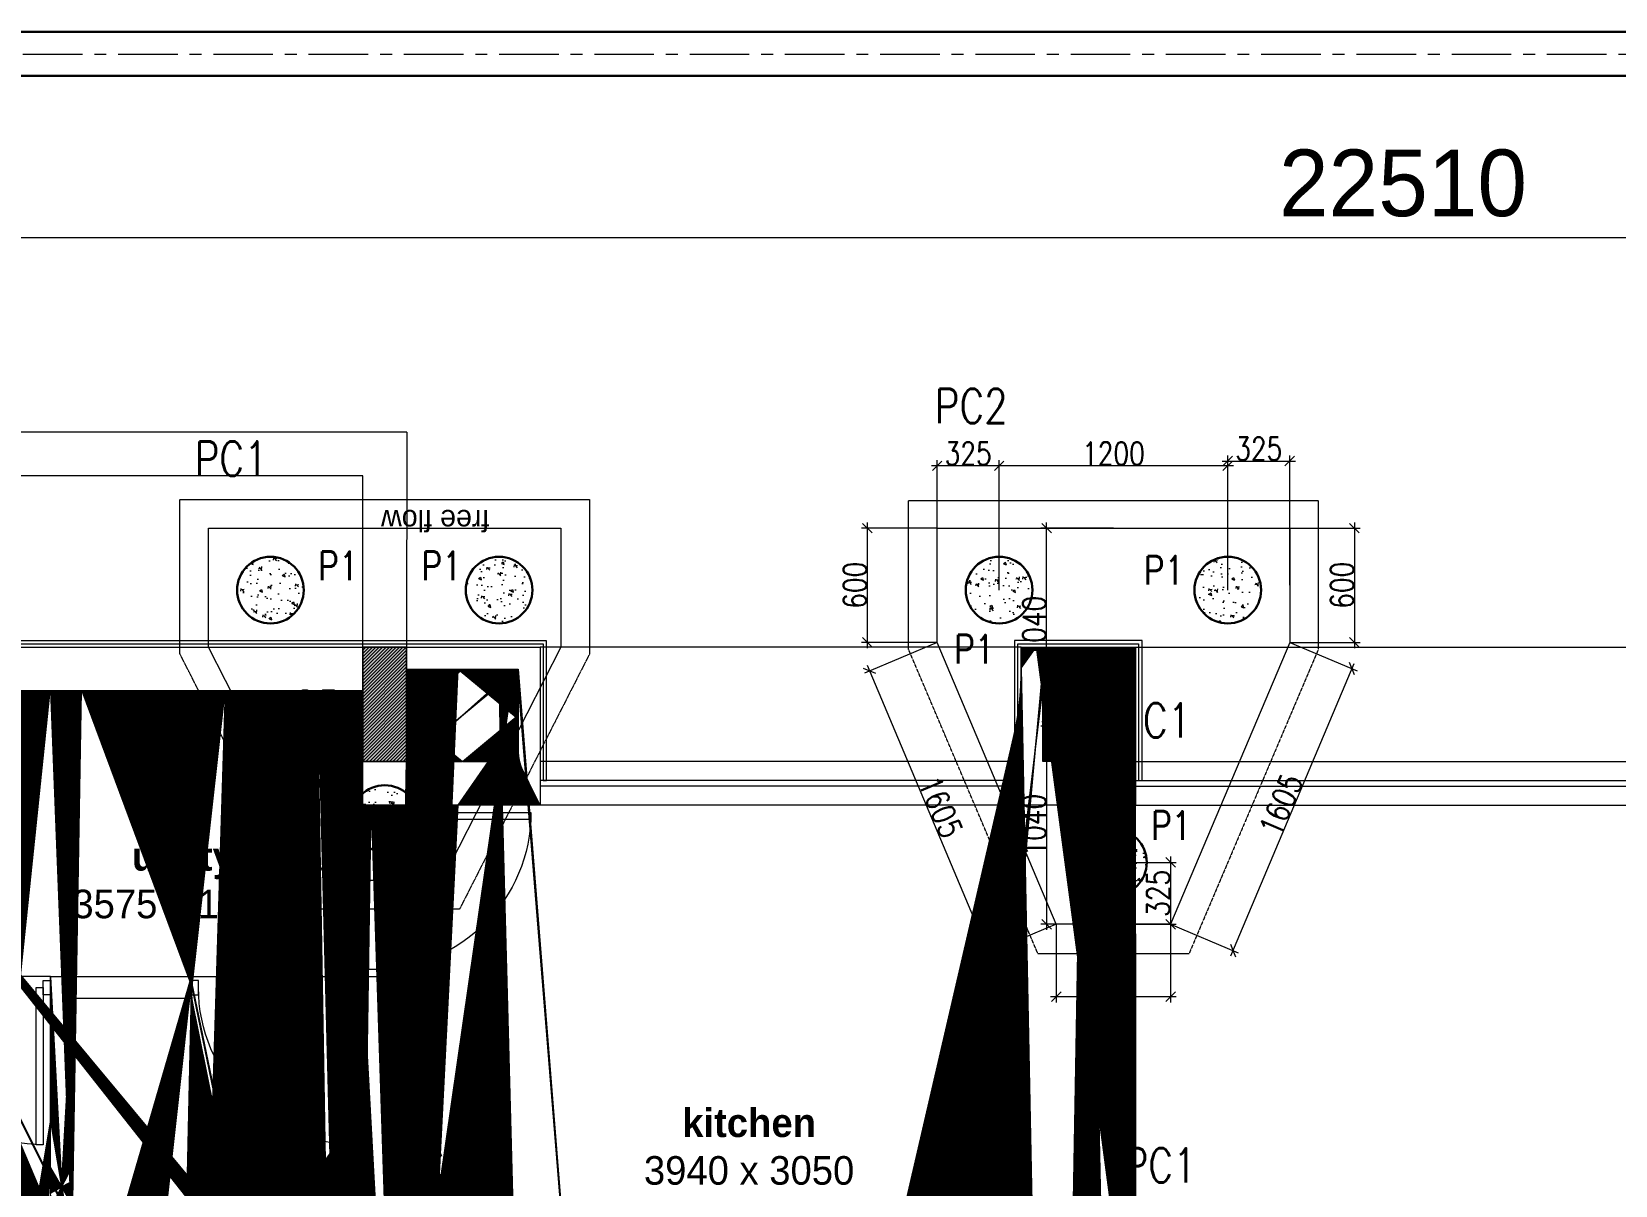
# Model space of a CAD drawing. Header units: metres. Extents: x 5205117 to 5948571, y 646915 to 1143748.
# Drawn here: x 5417363 to 5425676, y 921470 to 927528 of the extents above; entities that cross this region are included whole.
import ezdxf

# ---------------------------------------------------------------- set-up
doc = ezdxf.new("R2010")
doc.units = ezdxf.units.M
doc.header["$MEASUREMENT"] = 0
doc.header["$PDMODE"] = 35
doc.header["$PDSIZE"] = 10
for name, pattern in [('CENTER', [2, 1.25, -0.25, 0.25, -0.25]), ('DASHED', [0.75, 0.5, -0.25]), ('DOT2', [0.125, 0, -0.125]), ('HIDDEN', [0.375, 0.25, -0.125])]:
    doc.linetypes.add(name, pattern=pattern)
doc.layers.get('0').update_dxf_attribs({"color": 1, "linetype": 'DASHED', "lineweight": 30})
for name, color, linetype, lineweight in [('A-Center line', 1, 'CENTER', 9), ('PLOT', 7, 'Continuous', 5), ('plot 5', 7, 'Continuous', 30), ('road ht', 8, 'Continuous', 5), ('S-C-0-UP TO F.F', 6, 'Continuous', 20), ('S-FOUND-EXCAVATION', 253, 'HIDDEN', 0), ('S-FOUND-FOOTING', 7, 'Continuous', 15), ('S-PILE', 96, 'Continuous', 30), ('S-TEXT', 7, 'Continuous', 0), ('S-TEXT COL.', 1, 'Continuous', 0), ('S-TEXT PILE', 7, 'Continuous', 0)]:
    doc.layers.add(name, color=color, linetype=linetype, lineweight=lineweight)
doc.layers.add('A-GF', color=8, linetype='Continuous', lineweight=0, transparency=0.5)
doc.styles.add('C-ROOM', font='arial.ttf')
doc.styles.add('CENTURY GOTHIC', font='GOTHIC.TTF')
doc.styles.add('SETU 1', font='romans.shx', dxfattribs={"width": 0.8})
doc.styles.get("Standard").update_dxf_attribs({"font": 'GOTHIC.TTF'})
doc.dimstyles.new('A-DIM 100', dxfattribs={"dimscale": 100, "dimtxt": 2.5, "dimasz": 1.5, "dimexe": 1, "dimexo": 1, "dimgap": 0.5, "dimtad": 1, "dimdec": 0, "dimrnd": 5, "dimzin": 3, "dimdsep": 46, "dimtxsty": 'C-ROOM', "dimblk1": 'ARCHTICK', "dimblk2": 'ARCHTICK', "dimsah": 1, "dimcen": 1.5, "dimdle": 1, "dimclrd": 256, "dimclre": 256, "dimclrt": 256, "dimadec": 0, "dimazin": 0, "dimtfac": 0.6, "dimtdec": 0, "dimtofl": 0, "dimtmove": 1, "dimatfit": 3, "dimfxl": 1, "dimtolj": 1, "dimtzin": 0, "dimlwd": -1, "dimlwe": -1, "dimarcsym": 0})
doc.dimstyles.get("Standard").update_dxf_attribs({"dimtxt": 2, "dimasz": 1, "dimexe": 0, "dimexo": 0, "dimgap": 0.1, "dimtad": 1, "dimdsep": 46, "dimtxsty": 'Standard', "dimblk": 'OBLIQUE', "dimcen": 0.1, "dimclrd": 256, "dimclre": 256, "dimclrt": 256, "dimadec": 0, "dimazin": 0, "dimtfac": 1, "dimtofl": 0, "dimtmove": 1, "dimatfit": 2, "dimldrblk": 'OPEN90', "dimfxl": 1, "dimtolj": 1, "dimtzin": 0, "dimlwd": -1, "dimlwe": -1, "dimarcsym": 0})

# ---------------------------------------------------------------- blocks, each defined once
blk = doc.blocks.new('P2')
at = {"layer": 'S-PILE', "lineweight": 0}
h = blk.add_hatch(dxfattribs=at)
h.set_pattern_fill('AR-CONC', color=256, scale=20)
edge = h.paths.add_edge_path()
edge.add_arc((0, 0), 175, 0, 360)
at = {"layer": 'S-PILE'}
blk.add_circle((0, 0), 175, dxfattribs=at)
blk = doc.blocks.new('_Oblique')
at = {"color": 0, "linetype": 'ByBlock', "lineweight": -2}
blk.add_line((-0.5, -0.5), (0.5, 0.5), dxfattribs=at)
blk = doc.blocks.new('*D438')
at = {"layer": 'Defpoints', "color": 0, "transparency": 16777216}
for p in [(5183456, 979214.1), (5183101.6, 979064.4), (5184081, 977734)]:
    blk.add_point(p, dxfattribs=at)
at = {"layer": 'S-TEXT', "color": 9, "transparency": 16777216}
for p, q in [((5183456, 979214.1), (5183073.9, 979052.8)), ((5184081, 977734), (5183698.9, 977572.6))]:
    blk.add_line(p, q, dxfattribs=at)
at = {"layer": 'S-TEXT', "transparency": 16777216}
blk.add_line((5183738.2, 977556.7), (5183089.9, 979092.1), dxfattribs=at)
at = {"layer": 'S-TEXT', "transparency": 16777216, "xscale": 50, "yscale": 50, "zscale": 50}
for p, rotation in [((5183101.6, 979064.4), 112.8923106660131), ((5183726.6, 977584.3), 292.8923106660131)]:
    blk.add_blockref('_Oblique', p, dxfattribs=dict(at, rotation=rotation))
at = {"layer": 'S-TEXT', "color": 0, "lineweight": 0, "transparency": 16777216, "insert": (5183474, 978349.7), "char_height": 120, "attachment_point": 5, "rotation": 292.89231, "style": 'SETU 1'}
blk.add_mtext('\\A1;1605', dxfattribs=at)
blk = doc.blocks.new('*D439')
at = {"layer": 'Defpoints', "color": 0, "transparency": 16777216}
for p in [(5185306, 979214.1), (5185633.1, 979076), (5184681, 977734)]:
    blk.add_point(p, dxfattribs=at)
at = {"layer": 'S-TEXT', "color": 9, "transparency": 16777216}
for p, q in [((5185306, 979214.1), (5185660.7, 979064.3)), ((5184681, 977734), (5185035.7, 977584.2))]:
    blk.add_line(p, q, dxfattribs=at)
at = {"layer": 'S-TEXT', "transparency": 16777216}
blk.add_line((5184996.4, 977568.2), (5185644.8, 979103.6), dxfattribs=at)
at = {"layer": 'S-TEXT', "transparency": 16777216, "xscale": 50, "yscale": 50, "zscale": 50}
for p, rotation in [((5185633.1, 979076), 67.10769020759392), ((5185008.1, 977595.9), 247.1076902075939)]:
    blk.add_blockref('_Oblique', p, dxfattribs=dict(at, rotation=rotation))
at = {"layer": 'S-TEXT', "color": 0, "lineweight": 0, "transparency": 16777216, "insert": (5185260.7, 978361.2), "char_height": 120, "attachment_point": 5, "rotation": 67.10769, "style": 'SETU 1'}
blk.add_mtext('\\A1;1605', dxfattribs=at)
blk = doc.blocks.new('*D440')
at = {"layer": 'Defpoints', "color": 0, "transparency": 16777216}
for p in [(5184081, 977734), (5184681, 977734), (5184081, 977353.3)]:
    blk.add_point(p, dxfattribs=at)
at = {"layer": 'S-TEXT', "color": 9, "transparency": 16777216}
for p, q in [((5184081, 977734), (5184081, 977323.3)), ((5184681, 977734), (5184681, 977323.3))]:
    blk.add_line(p, q, dxfattribs=at)
at = {"layer": 'S-TEXT', "transparency": 16777216}
blk.add_line((5184711, 977353.3), (5184051, 977353.3), dxfattribs=at)
at = {"layer": 'S-TEXT', "transparency": 16777216, "xscale": 50, "yscale": 50, "zscale": 50, "rotation": 180}
blk.add_blockref('_Oblique', (5184081, 977353.3), dxfattribs=at)
at = {"layer": 'S-TEXT', "transparency": 16777216, "xscale": 50, "yscale": 50, "zscale": 50}
blk.add_blockref('_Oblique', (5184681, 977353.3), dxfattribs=at)
at = {"layer": 'S-TEXT', "color": 0, "lineweight": 0, "transparency": 16777216, "insert": (5184381, 977418.3), "char_height": 120, "attachment_point": 5, "style": 'SETU 1'}
blk.add_mtext('\\A1;600', dxfattribs=at)
blk = doc.blocks.new('*D429')
at = {"layer": 'Defpoints', "color": 0, "transparency": 16777216}
for p in [(5183781, 980141.3), (5183781, 979489), (5184981, 979489)]:
    blk.add_point(p, dxfattribs=at)
at = {"layer": 'S-TEXT', "color": 9, "transparency": 16777216}
for p, q in [((5183781, 979489), (5183781, 980171.3)), ((5184981, 979489), (5184981, 980171.3))]:
    blk.add_line(p, q, dxfattribs=at)
at = {"layer": 'S-TEXT', "transparency": 16777216}
blk.add_line((5185011, 980141.3), (5183751, 980141.3), dxfattribs=at)
at = {"layer": 'S-TEXT', "transparency": 16777216, "xscale": 50, "yscale": 50, "zscale": 50}
for p, rotation in [((5183781, 980141.3), 180.0000000000222), ((5184981, 980141.3), 2.222222406089713e-11)]:
    blk.add_blockref('_Oblique', p, dxfattribs=dict(at, rotation=rotation))
at = {"layer": 'S-TEXT', "color": 0, "lineweight": 0, "transparency": 16777216, "insert": (5184381, 980206.3), "char_height": 120, "attachment_point": 5, "style": 'SETU 1'}
blk.add_mtext('\\A1;1200', dxfattribs=at)
blk = doc.blocks.new('*D441')
at = {"layer": 'Defpoints', "color": 0, "transparency": 16777216}
for p in [(5185306, 979814.1), (5185306, 979214.1), (5185645.9, 979214.1)]:
    blk.add_point(p, dxfattribs=at)
at = {"layer": 'S-TEXT', "transparency": 16777216}
blk.add_line((5185645.9, 979844.1), (5185645.9, 979184.1), dxfattribs=at)
at = {"layer": 'S-TEXT', "color": 9, "transparency": 16777216}
for p, q in [((5185306, 979814.1), (5185675.9, 979814.1)), ((5185306, 979214.1), (5185675.9, 979214.1))]:
    blk.add_line(p, q, dxfattribs=at)
at = {"layer": 'S-TEXT', "transparency": 16777216, "xscale": 50, "yscale": 50, "zscale": 50}
for p, rotation in [((5185645.9, 979814.1), 90), ((5185645.9, 979214.1), 270)]:
    blk.add_blockref('_Oblique', p, dxfattribs=dict(at, rotation=rotation))
at = {"layer": 'S-TEXT', "color": 0, "lineweight": 0, "transparency": 16777216, "insert": (5185580.9, 979514.1), "char_height": 120, "attachment_point": 5, "rotation": 90, "style": 'SETU 1'}
blk.add_mtext('\\A1;600', dxfattribs=at)
blk = doc.blocks.new('*D442')
at = {"layer": 'Defpoints', "color": 0, "transparency": 16777216}
for p in [(5183456, 979814.1), (5183089, 979214.1), (5183456, 979214.1)]:
    blk.add_point(p, dxfattribs=at)
at = {"layer": 'S-TEXT', "transparency": 16777216}
blk.add_line((5183089, 979844.1), (5183089, 979184.1), dxfattribs=at)
at = {"layer": 'S-TEXT', "color": 9, "transparency": 16777216}
for p, q in [((5183456, 979814.1), (5183059, 979814.1)), ((5183456, 979214.1), (5183059, 979214.1))]:
    blk.add_line(p, q, dxfattribs=at)
at = {"layer": 'S-TEXT', "transparency": 16777216, "xscale": 50, "yscale": 50, "zscale": 50}
for p, rotation in [((5183089, 979814.1), 90), ((5183089, 979214.1), 270)]:
    blk.add_blockref('_Oblique', p, dxfattribs=dict(at, rotation=rotation))
at = {"layer": 'S-TEXT', "color": 0, "lineweight": 0, "transparency": 16777216, "insert": (5183024, 979514.1), "char_height": 120, "attachment_point": 5, "rotation": 90, "style": 'SETU 1'}
blk.add_mtext('\\A1;600', dxfattribs=at)
blk = doc.blocks.new('*D443')
at = {"layer": 'Defpoints', "color": 0, "transparency": 16777216}
for p in [(5184030.3, 979814.1), (5184381, 979814.1), (5184381, 978774)]:
    blk.add_point(p, dxfattribs=at)
at = {"layer": 'S-TEXT', "transparency": 16777216}
blk.add_line((5184030.3, 978744), (5184030.3, 979844.1), dxfattribs=at)
at = {"layer": 'S-TEXT', "color": 9, "transparency": 16777216}
for p, q in [((5184381, 979814.1), (5184000.3, 979814.1)), ((5184381, 978774), (5184000.3, 978774))]:
    blk.add_line(p, q, dxfattribs=at)
at = {"layer": 'S-TEXT', "transparency": 16777216, "xscale": 50, "yscale": 50, "zscale": 50}
for p, rotation in [((5184030.3, 979814.1), 90), ((5184030.3, 978774), 270)]:
    blk.add_blockref('_Oblique', p, dxfattribs=dict(at, rotation=rotation))
at = {"layer": 'S-TEXT', "color": 0, "lineweight": 0, "transparency": 16777216, "insert": (5183965.3, 979294), "char_height": 120, "attachment_point": 5, "rotation": 90, "style": 'SETU 1'}
blk.add_mtext('\\A1;1040', dxfattribs=at)
blk = doc.blocks.new('*D444')
at = {"layer": 'Defpoints', "color": 0, "transparency": 16777216}
for p in [(5184381, 978774), (5184030.3, 977734), (5184381, 977734)]:
    blk.add_point(p, dxfattribs=at)
at = {"layer": 'S-TEXT', "color": 9, "transparency": 16777216}
for p, q in [((5184381, 978774), (5184000.3, 978774)), ((5184381, 977734), (5184000.3, 977734))]:
    blk.add_line(p, q, dxfattribs=at)
at = {"layer": 'S-TEXT', "transparency": 16777216}
blk.add_line((5184030.3, 978804), (5184030.3, 977704), dxfattribs=at)
at = {"layer": 'S-TEXT', "transparency": 16777216, "xscale": 50, "yscale": 50, "zscale": 50}
for p, rotation in [((5184030.3, 978774), 90), ((5184030.3, 977734), 270)]:
    blk.add_blockref('_Oblique', p, dxfattribs=dict(at, rotation=rotation))
at = {"layer": 'S-TEXT', "color": 0, "lineweight": 0, "transparency": 16777216, "insert": (5183965.3, 978254), "char_height": 120, "attachment_point": 5, "rotation": 90, "style": 'SETU 1'}
blk.add_mtext('\\A1;1040', dxfattribs=at)
blk = doc.blocks.new('*D445')
at = {"layer": 'Defpoints', "color": 0, "transparency": 16777216}
for p in [(5185306, 980166.3), (5184981, 979489), (5185306, 979514)]:
    blk.add_point(p, dxfattribs=at)
at = {"layer": 'S-TEXT', "transparency": 16777216}
blk.add_line((5184951, 980166.3), (5185336, 980166.3), dxfattribs=at)
at = {"layer": 'S-TEXT', "color": 9, "transparency": 16777216}
for p, q in [((5184981, 979489), (5184981, 980196.3)), ((5185306, 979514), (5185306, 980196.3))]:
    blk.add_line(p, q, dxfattribs=at)
at = {"layer": 'S-TEXT', "transparency": 16777216, "xscale": 50, "yscale": 50, "zscale": 50, "rotation": 180}
blk.add_blockref('_Oblique', (5184981, 980166.3), dxfattribs=at)
at = {"layer": 'S-TEXT', "transparency": 16777216, "xscale": 50, "yscale": 50, "zscale": 50}
blk.add_blockref('_Oblique', (5185306, 980166.3), dxfattribs=at)
at = {"layer": 'S-TEXT', "color": 0, "lineweight": 0, "transparency": 16777216, "insert": (5185143.5, 980231.3), "char_height": 120, "attachment_point": 5, "style": 'SETU 1'}
blk.add_mtext('\\A1;325', dxfattribs=at)
blk = doc.blocks.new('*D430')
at = {"layer": 'Defpoints', "color": 0, "transparency": 16777216}
for p in [(5183456, 980141.3), (5183456, 979489), (5183781, 979489)]:
    blk.add_point(p, dxfattribs=at)
at = {"layer": 'S-TEXT', "color": 9, "transparency": 16777216}
for p, q in [((5183456, 979489), (5183456, 980171.3)), ((5183781, 979489), (5183781, 980171.3))]:
    blk.add_line(p, q, dxfattribs=at)
at = {"layer": 'S-TEXT', "transparency": 16777216}
blk.add_line((5183811, 980141.3), (5183426, 980141.3), dxfattribs=at)
at = {"layer": 'S-TEXT', "transparency": 16777216, "xscale": 50, "yscale": 50, "zscale": 50, "rotation": 180}
blk.add_blockref('_Oblique', (5183456, 980141.3), dxfattribs=at)
at = {"layer": 'S-TEXT', "transparency": 16777216, "xscale": 50, "yscale": 50, "zscale": 50}
blk.add_blockref('_Oblique', (5183781, 980141.3), dxfattribs=at)
at = {"layer": 'S-TEXT', "color": 0, "lineweight": 0, "transparency": 16777216, "insert": (5183618.5, 980206.3), "char_height": 120, "attachment_point": 5, "style": 'SETU 1'}
blk.add_mtext('\\A1;325', dxfattribs=at)
blk = doc.blocks.new('*D446')
at = {"layer": 'Defpoints', "color": 0, "transparency": 16777216}
for p in [(5184381, 978059), (5184381, 977734), (5184681, 977734)]:
    blk.add_point(p, dxfattribs=at)
at = {"layer": 'S-TEXT', "transparency": 16777216}
blk.add_line((5184681, 978089), (5184681, 977704), dxfattribs=at)
at = {"layer": 'S-TEXT', "color": 9, "transparency": 16777216}
for p, q in [((5184381, 978059), (5184711, 978059)), ((5184381, 977734), (5184711, 977734))]:
    blk.add_line(p, q, dxfattribs=at)
at = {"layer": 'S-TEXT', "transparency": 16777216, "xscale": 50, "yscale": 50, "zscale": 50}
for p, rotation in [((5184681, 978059), 90), ((5184681, 977734), 270)]:
    blk.add_blockref('_Oblique', p, dxfattribs=dict(at, rotation=rotation))
at = {"layer": 'S-TEXT', "color": 0, "lineweight": 0, "transparency": 16777216, "insert": (5184616, 977896.5), "char_height": 120, "attachment_point": 5, "rotation": 90, "style": 'SETU 1'}
blk.add_mtext('\\A1;325', dxfattribs=at)
blk = doc.blocks.new('sddsd')
at = {"layer": 'A-GF', "ltscale": 5}
h = blk.add_hatch(dxfattribs=at)
h.set_pattern_fill('ANSI32', color=256, scale=500, angle=180)
h.set_pattern_definition([(225, (-92086973452.32, 17657795653.27), (132.58252147248, -132.58252147248), []), (225, (-92086973540.71, 17657795653.27), (132.58252147248, -132.58252147248), [])])
h.paths.add_polyline_path([(5197041, 975079), (5197041, 974844), (5197526, 974844), (5197526, 975079)], flags=16)
h.paths.add_polyline_path([(5197041, 971249), (5197041, 971484), (5197526, 971484), (5197526, 971249)], flags=16)
h.paths.add_polyline_path([(5196926, 975309), (5196926, 974729), (5197526, 974729), (5197526, 973336.5), (5196811, 973336.5), (5196811, 973221.5), (5195391, 973221.5), (5195391, 973336.5), (5194456, 973336.5), (5194456, 975194), (5196026, 975194), (5196026, 975309), (5194226, 975309), (5194226, 971019), (5196026, 971019), (5196026, 971134), (5194456, 971134), (5194456, 972991.5), (5195391, 972991.5), (5195391, 973106.5), (5196811, 973106.5), (5196811, 972991.5), (5197526, 972991.5), (5197526, 971599), (5196926, 971599), (5196926, 971019), (5197756, 971019), (5197756, 975309)])
h.paths.add_polyline_path([(5182441, 969879), (5183366, 969879), (5183366, 970109), (5182441, 970109), (5182441, 971934), (5183366, 971934), (5183366, 972049), (5182441, 972049), (5182441, 973049), (5183066, 973049), (5183066, 973279), (5182211, 973279), (5182211, 968664), (5182441, 968664)], flags=17)
h.paths.add_polyline_path([(5175016, 975564.2), (5175016, 975309), (5174531, 975309), (5174531, 975564.2)], flags=16)
h.paths.add_polyline_path([(5182441, 967739), (5182441, 967369), (5184266, 967369), (5184266, 973279), (5184496, 973279), (5184496, 967139), (5182211, 967139), (5182211, 967739)])
h.paths.add_polyline_path([(5179541, 977344), (5178916, 977344), (5178916, 975309), (5180441, 975309), (5180441, 977459), (5180556, 977459), (5180556, 975309), (5184496, 975309), (5184496, 975079), (5174416, 975079), (5174416, 975679), (5175246, 975679), (5175246, 975309), (5178801, 975309), (5178801, 977459), (5179541, 977459)])
h.paths.add_polyline_path([(5175016, 977344), (5175016, 978589), (5174416, 978589), (5174416, 979189), (5176886, 979189), (5176886, 978359), (5176771, 978359), (5176771, 978959), (5175246, 978959.2), (5175246, 977459.2), (5177901, 977459), (5177901, 977344)])
h.paths.add_polyline_path([(5175016, 978959), (5174531, 978959), (5174531, 978704), (5175016, 978704)], flags=16)
h.paths.add_polyline_path([(5180671, 972679), (5176696, 972679), (5176696, 973279), (5180671, 973279)])
h.paths.add_polyline_path([(5180441, 972909), (5176926, 972909), (5176926, 973164), (5180441, 973164)], flags=16)
h.paths.add_polyline_path([(5177786, 978359), (5177786, 979189), (5181371, 979189), (5181371, 978359), (5180441, 978359), (5180441, 978959), (5177901, 978959), (5177901, 978359)])
h.paths.add_polyline_path([(5180671, 979074), (5181256, 979074), (5181256, 978589), (5180671, 978589)], flags=16)
h.paths.add_polyline_path([(5184496, 978359), (5183896, 978359), (5183896, 979189), (5184496, 979189)])
h.paths.add_polyline_path([(5184011, 979074), (5184266, 979074), (5184266, 978589), (5184011, 978589)], flags=16)
h.paths.add_polyline_path([(5197156, 967624), (5197156, 967369), (5198241, 967369), (5198241, 967624)], flags=16)
h.paths.add_polyline_path([(5193326, 973279), (5192421, 973279), (5192421, 967139), (5198356, 967139), (5198356, 967739), (5196926, 967739), (5196926, 967369), (5192651, 967369), (5192651, 971019), (5193326, 971019), (5193326, 971249), (5192651, 971249), (5192651, 973049), (5193326, 973049)])
h.paths.add_polyline_path([(5197156, 978704), (5197156, 978959), (5198241, 978959), (5198241, 978704)], flags=16)
h.paths.add_polyline_path([(5193326, 975079), (5192421, 975079), (5192421, 979189), (5198356, 979189), (5198356, 978589), (5196926, 978589), (5196926, 978959), (5192651, 978959), (5192651, 975309), (5193326, 975309)])
h = blk.add_hatch(dxfattribs=at)
h.set_pattern_fill('ANSI31', color=256, scale=100, angle=180)
h.set_pattern_definition([(225, (5367673.293, 1231637.745), (8.83883476, -8.83883476), [])])
h.paths.add_polyline_path([(5180071, 972679), (5180071, 972909), (5180671.1, 972909), (5180671.1, 972679)])
h.paths.add_polyline_path([(5193021, 975309), (5193021, 975079), (5192421, 975079), (5192421, 975309)])
h.paths.add_polyline_path([(5184496, 975309), (5184496, 975079), (5183896, 975079), (5183896, 975309)])
h.paths.add_polyline_path([(5176696, 973279), (5176926, 973279), (5176926, 972679), (5176696, 972679)])
h.paths.add_polyline_path([(5192421, 973279), (5192651, 973279), (5192651, 972679), (5192421, 972679)])
h.paths.add_polyline_path([(5197756, 975309), (5197756, 975079), (5196926, 975079), (5196926, 975309)])
h.paths.add_polyline_path([(5197756, 971019), (5197756, 971249), (5196926, 971249), (5196926, 971019)])
h.paths.add_polyline_path([(5182441, 967739), (5182211, 967739), (5182211, 967139), (5182441, 967139)])
h.paths.add_polyline_path([(5182441, 973279), (5182211, 973279), (5182211, 972679), (5182441, 972679)])
h.paths.add_polyline_path([(5184266, 967739), (5184496, 967739), (5184496, 967139), (5184266, 967139)])
h.paths.add_polyline_path([(5180671, 979189), (5180441, 979189), (5180441, 978589), (5180671, 978589)])
h.paths.add_polyline_path([(5179991, 975079), (5179991, 975309), (5180671, 975309), (5180671, 975079)])
h.paths.add_polyline_path([(5175246, 978959), (5175246, 979189), (5174646, 979189), (5174646, 978959)])
h.paths.add_polyline_path([(5175246, 975079), (5175246, 975309), (5174646, 975309), (5174646, 975079)])
h.paths.add_polyline_path([(5184266, 973279), (5184496, 973279), (5184496, 972679), (5184266, 972679)])
h.paths.add_polyline_path([(5184266, 979189), (5184496, 979189), (5184496, 978359), (5184266, 978359)])
h.paths.add_polyline_path([(5197156, 978589), (5196926, 978589), (5196926, 979189), (5197156, 979189)])
h.paths.add_polyline_path([(5192651, 978589), (5192421, 978589), (5192421, 979189), (5192651, 979189)])
h.paths.add_polyline_path([(5197156, 967739), (5196926, 967739), (5196926, 967139), (5197156, 967139)])
h.paths.add_polyline_path([(5192421, 967369), (5192421, 967139), (5193021, 967139), (5193021, 967369)])
h.paths.add_polyline_path([(5194456, 973279), (5194226, 973279), (5194226, 973049), (5194456, 973049)])
h.paths.add_polyline_path([(5194456, 971249), (5194226, 971249), (5194226, 971019), (5194456, 971019)])
h.paths.add_polyline_path([(5194456, 975309), (5194226, 975309), (5194226, 975079), (5194456, 975079)])
for p, q in [((5183896, 979189), (5181371, 979189)), ((5183896, 979189), (5181371, 979189)), ((5184496, 979189), (5192421, 979189)), ((5184496, 979189), (5192421, 979189)), ((5184496, 978589), (5192421, 978589)), ((5183896, 978489), (5181371, 978489)), ((5184496, 978489), (5192421, 978489)), ((5183896, 978459), (5181371, 978459)), ((5184496, 978459), (5192421, 978459)), ((5180441, 977459), (5180441, 978359)), ((5184496, 978359), (5192421, 978359)), ((5179541, 977459), (5180441, 977459))]:
    blk.add_line(p, q, dxfattribs=at)
at = {"layer": 'A-GF', "ltscale": 800}
for p, q in [((5183896, 978589), (5181371, 978589)), ((5183896, 978359), (5181371, 978359))]:
    blk.add_line(p, q, dxfattribs=at)
at = {"layer": 'A-GF', "ltscale": 10}
for p, q in [((5180461, 978359), (5180536, 978359)), ((5180461, 978321.5), (5180461, 978359)), ((5180536, 978321.5), (5180461, 978321.5)), ((5180498.5, 978321.5), (5181323.5, 978321.5)), ((5180498.5, 978284), (5180498.5, 978321.5)), ((5180536, 978359), (5180536, 978321.5)), ((5181323.5, 978321.5), (5181323.5, 978284)), ((5181323.5, 978284), (5180498.5, 978284)), ((5180536, 977496.5), (5180461, 977496.5)), ((5180461, 977496.5), (5180461, 977459)), ((5180536, 977459), (5180536, 977496.5)), ((5178763.5, 977364), (5178763.5, 977439)), ((5178763.5, 977439), (5178801, 977439)), ((5178801, 977439), (5178801, 977364)), ((5179541, 977439), (5179541, 977364)), ((5179578.5, 977439), (5179541, 977439)), ((5179578.5, 977364), (5179578.5, 977439)), ((5180403.5, 977364), (5180403.5, 977439)), ((5180403.5, 977439), (5180441, 977439)), ((5180441, 977439), (5180441, 977364)), ((5180461, 977459), (5180536, 977459)), ((5178726, 976576.5), (5178726, 977401.5)), ((5178726, 977401.5), (5178763.5, 977401.5)), ((5178763.5, 977401.5), (5178763.5, 976576.5)), ((5178801, 977364), (5178763.5, 977364)), ((5179541, 977364), (5179578.5, 977364)), ((5180366, 976576.5), (5180366, 977401.5)), ((5180366, 977401.5), (5180403.5, 977401.5)), ((5180403.5, 977401.5), (5180403.5, 976576.5)), ((5180441, 977364), (5180403.5, 977364)), ((5178763.5, 976576.5), (5178726, 976576.5)), ((5180403.5, 976576.5), (5180366, 976576.5))]:
    blk.add_line(p, q, dxfattribs=at)
at = {"layer": 'A-GF', "ltscale": 5, "flags": 128}
for points in [[(5177769, 978359), (5177769.1, 979206.1), (5181388, 979206), (5181388, 978489), (5181405, 978489), (5181405, 979223), (5177752.1, 979223.1), (5177752, 978359)], [(5183879, 978489), (5183879, 979206), (5184513, 979206), (5184513, 978489), (5184531, 978489), (5184531, 979224), (5183861, 979224), (5183861, 978489)]]:
    blk.add_lwpolyline(points, close=True, dxfattribs=at)
at = {"layer": 'A-GF', "ltscale": 500}
for points in [[(5177786, 978359), (5177786, 979189), (5181371, 979189), (5181371, 978359), (5180441, 978359), (5180441, 978959), (5177901, 978959), (5177901, 978359)], [(5184496, 978359), (5183896, 978359), (5183896, 979189), (5184496, 979189)], [(5180671, 979074), (5181256, 979074), (5181256, 978589), (5180671, 978589)], [(5184011, 979074), (5184266, 979074), (5184266, 978589), (5184011, 978589)], [(5179541, 977344), (5178916, 977344), (5178916, 975309), (5180441, 975309), (5180441, 977459), (5180556, 977459), (5180556, 975309), (5184496, 975309), (5184496, 975079), (5174416, 975079), (5174416, 975679), (5175246, 975679), (5175246, 975309), (5178801, 975309), (5178801, 977459), (5179541, 977459)]]:
    blk.add_lwpolyline(points, close=True, dxfattribs=at)
at = {"layer": 'A-GF', "ltscale": 5}
for points in [[(5180671, 979189), (5180441, 979189), (5180441, 978589), (5180671, 978589)], [(5184266, 979189), (5184496, 979189), (5184496, 978359), (5184266, 978359)]]:
    blk.add_lwpolyline(points, close=True, dxfattribs=at)
at = {"layer": 'A-GF', "ltscale": 5, "flags": 128}
blk.add_lwpolyline([(5178801, 977459), (5177901, 977459)], dxfattribs=at)
at = {"layer": 'A-GF', "ltscale": 5, "extrusion": (0, 0, -1)}
for centre, major_axis, start_param, end_param in [((5180498.5, 978321.5), (-583.4, -583.4), 3.926991, 5.497787), ((5178763.5, 977401.5), (583.4, -583.4), 0.785398, 2.356194), ((5180403.5, 977401.5), (583.4, -583.4), 0.785398, 2.356194)]:
    blk.add_ellipse(centre, major_axis=major_axis, ratio=1, start_param=start_param, end_param=end_param, dxfattribs=at)
at = {"layer": 'A-GF', "ltscale": 0.5, "insert": (5180821, 979854.3), "char_height": 112.5, "width": 657.005, "attachment_point": 5, "rotation": 180}
blk.add_mtext('free flow', dxfattribs=at)
at = {"layer": 'A-GF', "char_height": 150, "attachment_point": 5, "style": 'CENTURY GOTHIC'}
for s, insert, width in [('\\pxqc;{\\fCentury Gothic|b1|i0|c0|p34; utility}^I\\P3575 x 1500', (5179468.4, 977964.5), 1603.654), ('{\\fCentury Gothic|b1|i0|c0|p34;kitchen\\P}3940 x 3050', (5182468.5, 976565.4), 3319.371)]:
    blk.add_mtext(s, dxfattribs=dict(at, insert=insert, width=width))
blk = doc.blocks.new('*D462')
at = {"layer": 'Defpoints', "color": 0, "ltscale": 5, "transparency": 16777216}
for p in [(5413306.8, 926818.2), (5435816.8, 926818.2), (5435816.8, 926447.7)]:
    blk.add_point(p, dxfattribs=at)
at = {"layer": 'road ht', "linetype": 'DOT2', "ltscale": 5, "transparency": 16777216}
for p, q in [((5413306.8, 926818.2), (5413306.8, 926447.7)), ((5435816.8, 926818.2), (5435816.8, 926447.7))]:
    blk.add_line(p, q, dxfattribs=at)
at = {"layer": 'road ht', "color": 1, "ltscale": 5, "transparency": 16777216}
blk.add_line((5413306.8, 926447.7), (5435816.8, 926447.7), dxfattribs=at)
at = {"layer": 'road ht', "color": 1, "ltscale": 5, "transparency": 16777216, "xscale": 250, "yscale": 250, "zscale": 250, "rotation": 180}
blk.add_blockref('_Oblique', (5413306.8, 926447.7), dxfattribs=at)
at = {"layer": 'road ht', "color": 1, "ltscale": 5, "transparency": 16777216, "xscale": 250, "yscale": 250, "zscale": 250}
blk.add_blockref('_Oblique', (5435816.8, 926447.7), dxfattribs=at)
at = {"layer": 'road ht', "color": 1, "ltscale": 5, "transparency": 16777216, "insert": (5424561.8, 926731.5), "char_height": 350, "attachment_point": 5}
blk.add_mtext('\\A1;22510', dxfattribs=at)
blk = doc.blocks.new('_Open90')
at = {"color": 0, "linetype": 'ByBlock', "lineweight": -2}
for p, q in [((-0.5, 0.5), (0, 0)), ((0, 0), (-1, 0)), ((0, 0), (-0.5, -0.5))]:
    blk.add_line(p, q, dxfattribs=at)
blk = doc.blocks.new('jhjj')
at = {"layer": 'S-C-0-UP TO F.F'}
h = blk.add_hatch(color=5, dxfattribs=at)
h.dxf.hatch_style = 1
h.paths.add_polyline_path([(5180441, 978589), (5180671, 978589), (5180671, 979189), (5180441, 979189)])
h = blk.add_hatch(color=5, dxfattribs=at)
h.dxf.hatch_style = 1
h.paths.add_polyline_path([(5184266, 978359), (5184496, 978359), (5184496, 979189), (5184266, 979189)])
at = {"layer": 'S-C-0-UP TO F.F', "color": 5}
for points in [[(5180671, 978589), (5180441, 978589), (5180441, 979189), (5180671, 979189)], [(5184496, 978359), (5184266, 978359), (5184266, 979189), (5184496, 979189)]]:
    blk.add_lwpolyline(points, close=True, dxfattribs=at)
at = {"layer": 'S-FOUND-EXCAVATION'}
for points in [[(5181631, 979964), (5181631, 979153.6), (5180948.7, 977814), (5180163.3, 977814), (5179481, 979153.6), (5179481, 979964)], [(5183984.6, 977579.3), (5183306, 979176.9), (5183306, 979959.5), (5185456, 979959.5), (5185456, 979176.9), (5184777.5, 977579.3)]]:
    blk.add_lwpolyline(points, close=True, dxfattribs=at)
at = {"layer": 'S-FOUND-FOOTING', "color": 1}
blk.add_lwpolyline([(5181481, 979814), (5181481, 979189), (5180856, 977964), (5180256, 977964), (5179631, 979189), (5179631, 979814), (5181481, 979814)], dxfattribs=at)
at = {"layer": 'S-FOUND-FOOTING', "color": 202}
blk.add_lwpolyline([(5184081, 977734), (5183456, 979214.1), (5183456, 979814.1), (5185306, 979814.1), (5185306, 979214.1), (5184681, 977734), (5184081, 977734)], dxfattribs=at)
at = {"layer": 'S-PILE', "xscale": -1, "rotation": 180}
for p in [(5179956, 979488.8), (5181156, 979488.8), (5183781, 979489), (5184981, 979489), (5180556, 978289), (5184381, 978059)]:
    blk.add_blockref('P2', p, dxfattribs=at)
at = {"layer": 'S-TEXT COL.', "color": 7, "style": 'SETU 1', "width": 0.8}
for s, p in [('PC2', (5183443.2, 980365.4)), ('PC1', (5179558.6, 980089.1)), ('PC1', (5180609.5, 976378.1)), ('PC1', (5184434.5, 976378.1))]:
    blk.add_text(s, height=180, dxfattribs=at).set_placement(p)
at = {"layer": 'S-TEXT COL.', "color": 1, "true_color": 0xe61414, "style": 'SETU 1', "width": 0.8}
for s, p in [('C5', (5180069.6, 978779)), ('C1', (5184535.9, 978714.9))]:
    blk.add_text(s, height=180, dxfattribs=at).set_placement(p)
at = {"layer": 'S-TEXT PILE', "style": 'SETU 1', "width": 0.8}
for p in [(5180207.2, 979540.8), (5180749.2, 979540.8), (5184540.9, 979517.7), (5183544.5, 979103.3), (5180164.6, 978404.9), (5184578.6, 978177.5)]:
    blk.add_text('P1', height=150, dxfattribs=at).set_placement(p)
at = {"layer": 'S-TEXT', "lineweight": 0}
for base, p1, p2, angle, picture, middle in [((5183456, 980141.3), (5183781, 979489), (5183456, 979489), 180, '*D430', (5183618.5, 980206.3)), ((5184030.3, 979814.1), (5184381, 978774), (5184381, 979814.1), 270, '*D443', (5183965.3, 979294)), ((5184030.3, 977734), (5184381, 978774), (5184381, 977734), 270, '*D444', (5183965.3, 978254)), ((5184681, 977734), (5184381, 978059), (5184381, 977734), 270, '*D446', (5184616, 977896.5))]:
    dim = blk.add_linear_dim(base=base, p1=p1, p2=p2, angle=angle, dimstyle='A-DIM 100', override={"dimtxt": 1.2, "dimasz": 0.5, "dimexe": 0.3, "dimexo": 0, "dimgap": 0.05, "dimtxsty": 'SETU 1', "dimblk1": 'Oblique', "dimblk2": 'Oblique', "dimdle": 0.3, "dimclre": 9, "dimclrt": 0}, dxfattribs=at)
    dim.commit()
    dim.dimension.update_dxf_attribs({"geometry": picture, "text_midpoint": middle})
for p1, p2, distance, picture, middle in [((5184981, 979489), (5183781, 979489), -652.3, '*D429', (5184381, 980206.3)), ((5183456, 979814.1), (5183456, 979214.1), -367, '*D442', (5183024, 979514.1)), ((5185306, 979814.1), (5185306, 979214.1), 339.9, '*D441', (5185580.9, 979514.1)), ((5184081, 977734), (5183456, 979214.1), 384.7, '*D438', (5183474, 978349.7)), ((5184681, 977734), (5185306, 979214.1), -355, '*D439', (5185260.7, 978361.2)), ((5184681, 977734), (5184081, 977734), 380.7, '*D440', (5184381, 977418.3))]:
    dim = blk.add_aligned_dim(p1=p1, p2=p2, distance=distance, dimstyle='A-DIM 100', override={"dimtxt": 1.2, "dimasz": 0.5, "dimexe": 0.3, "dimexo": 0, "dimgap": 0.05, "dimtxsty": 'SETU 1', "dimblk1": 'Oblique', "dimblk2": 'Oblique', "dimdle": 0.3, "dimclre": 9, "dimclrt": 0}, dxfattribs=at)
    dim.commit()
    dim.dimension.update_dxf_attribs({"geometry": picture, "text_midpoint": middle})
dim = blk.add_linear_dim(base=(5185306, 980166.3), p1=(5184981, 979489), p2=(5185306, 979514), dimstyle='A-DIM 100', override={"dimtxt": 1.2, "dimasz": 0.5, "dimexe": 0.3, "dimexo": 0, "dimgap": 0.05, "dimtxsty": 'SETU 1', "dimblk1": 'Oblique', "dimblk2": 'Oblique', "dimdle": 0.3, "dimclre": 9, "dimclrt": 0}, dxfattribs=at)
dim.commit()
dim.dimension.update_dxf_attribs({"geometry": '*D445', "text_midpoint": (5185143.5, 980231.3)})

msp = doc.modelspace()

# ---------------------------------------------------------------- linework, layer by layer
at = {"layer": 'A-Center line', "ltscale": 250}
msp.add_line((5404317.4, 927410.4), (5452650.5, 927410.4), dxfattribs=at)
at = {"layer": 'A-GF', "ltscale": 5}
msp.add_line((5419331.9, 925425.6), (5410076.9, 925425.6), dxfattribs=at)
for points in [[(5419331.9, 925425.6), (5419331.8, 924295.5)], [(5419101.8, 924295.5), (5419101.8, 925195.6), (5410076.9, 925195.6)]]:
    msp.add_lwpolyline(points, dxfattribs=at)
at = {"layer": 'PLOT', "ltscale": 0.5}
msp.add_line((5404846.9, 927525.3), (5451943.5, 927525.3), dxfattribs=at)
at = {"layer": 'plot 5'}
msp.add_lwpolyline([(5405079.6, 927295.3), (5405079.6, 924293.8), (5404846.9, 924293.8), (5404846.9, 927528), (5451943.4, 927526.7), (5451943.3, 912425.3), (5451713.2, 912425.3), (5451713.2, 927296.7), (5405079.6, 927295.3)], dxfattribs=at)

# ---------------------------------------------------------------- block references
at = {"layer": 'A-GF'}
msp.add_blockref('sddsd', (238660.8, -54893.2), dxfattribs=at)
at = {"layer": 'S-FOUND-EXCAVATION'}
msp.add_blockref('jhjj', (238660.8, -54893.2), dxfattribs=at)

# ---------------------------------------------------------------- dimensions: what is measured, and where the dimension line sits
at = {"layer": 'road ht', "color": 12, "ltscale": 5}
dim = msp.add_linear_dim(base=(5435816.8, 926447.7), p1=(5413306.8, 926818.2), p2=(5435816.8, 926818.2), dimstyle='Standard', override={"dimtxt": 350, "dimasz": 250, "dimgap": 100, "dimdec": 0, "dimclrd": 1, "dimclrt": 1, "dimtdec": 0, "dimfxl": 0.1}, dxfattribs=at)
dim.commit()
dim.dimension.update_dxf_attribs({"geometry": '*D462', "text_midpoint": (5424561.8, 926731.5)})

doc.saveas('drawing.dxf')
